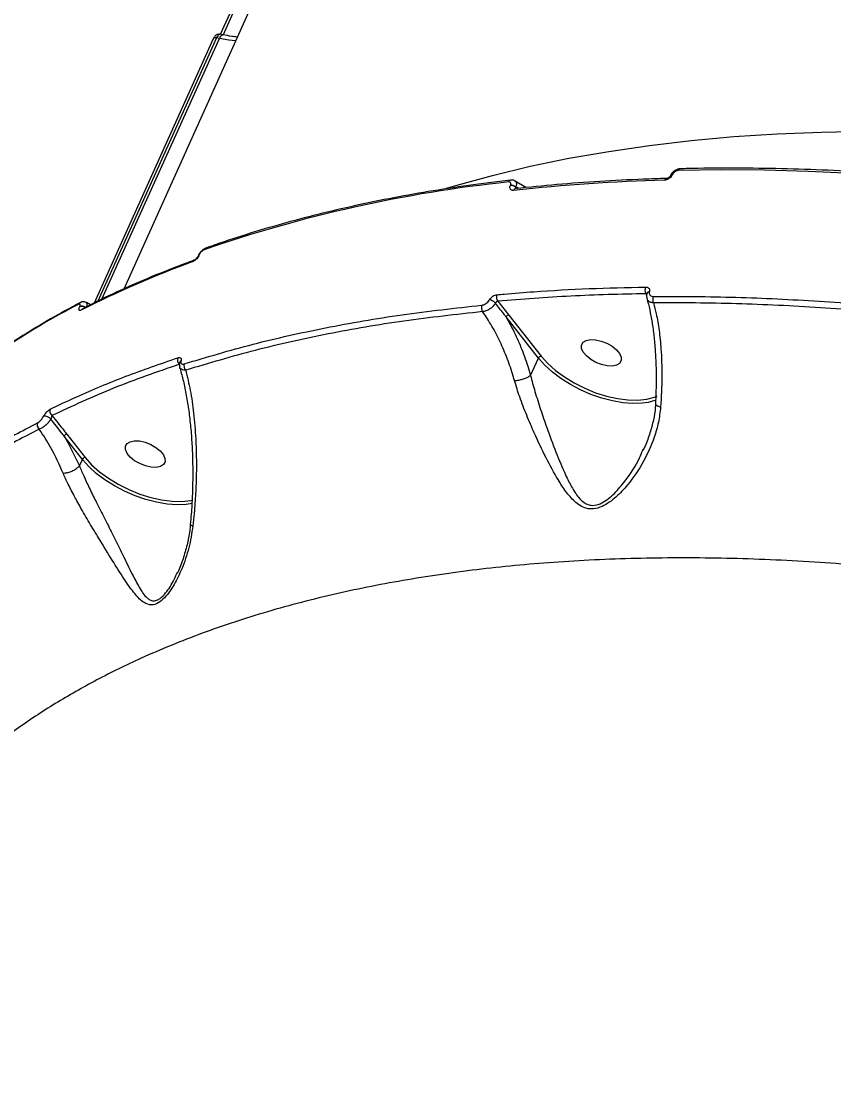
# Model space of a CAD drawing. Header units: millimetres. Extents: x -6901 to 7060, y -7557 to 6158.
# Drawn here: x -1330.1 to -1158.6, y 1207.3 to 1431.6 of the extents above; entities that cross this region are included whole.
import ezdxf

# ---------------------------------------------------------------- set-up
doc = ezdxf.new("R2010")
doc.units = ezdxf.units.MM
for name, color, linetype in [('DIKOM_ОБЪЕКТ', 7, 'Continuous'), ('DIKOM_РАЗМЕР_ЗОНА', 7, 'Continuous'), ('DIKOM_РАЗМЕР_ОБЪЕКТА', 7, 'Continuous')]:
    doc.layers.add(name, color=color, linetype=linetype)
doc.styles.add('style1', font='arial.ttf', dxfattribs={"width": 0.8})
doc.dimstyles.new('1-50', dxfattribs={"dimtxt": 300, "dimasz": 200, "dimexe": 100, "dimexo": 0, "dimgap": 100, "dimtad": 1, "dimtxsty": 'style1', "dimcen": 200, "dimclrd": 7, "dimclre": 7, "dimclrt": 7, "dimadec": 1, "dimazin": 2, "dimtfac": 1, "dimtmove": 0, "dimatfit": 2, "dimfxl": 0, "dimlwd": 25, "dimlwe": 18, "dimarcsym": 0})

# ---------------------------------------------------------------- blocks, each defined once
blk = doc.blocks.new('*D2')
at = {"layer": 'Defpoints', "color": 0, "transparency": 16777216}
for p in [(-1102.73, 4151.17), (-5819.23, -4492.42), (4721.24, -4492.42)]:
    blk.add_point(p, dxfattribs=at)
at = {"layer": 'DIKOM_РАЗМЕР_ОБЪЕКТА', "color": 7, "lineweight": 18, "transparency": 16777216}
for p, q in [((-1102.73, 4151.17), (-5919.23, 4151.17)), ((4721.24, -4492.42), (-5919.23, -4492.42))]:
    blk.add_line(p, q, dxfattribs=at)
at = {"layer": 'DIKOM_РАЗМЕР_ОБЪЕКТА', "color": 7, "lineweight": 25, "transparency": 16777216}
blk.add_line((-5819.23, 3951.17), (-5819.23, -4292.42), dxfattribs=at)
at = {"layer": 'DIKOM_РАЗМЕР_ОБЪЕКТА', "color": 7, "transparency": 16777216}
for points in [[(-5852.56, 3951.17), (-5785.89, 3951.17), (-5819.23, 4151.17)], [(-5852.56, -4292.42), (-5785.89, -4292.42), (-5819.23, -4492.42)]]:
    blk.add_solid(points, dxfattribs=at)
at = {"layer": 'DIKOM_РАЗМЕР_ОБЪЕКТА', "color": 7, "transparency": 16777216, "insert": (-6072.4, -170.63), "char_height": 300, "attachment_point": 5, "rotation": 90, "style": 'style1'}
blk.add_mtext('8650', dxfattribs=at)
blk = doc.blocks.new('*D3')
at = {"layer": 'Defpoints', "color": 0, "transparency": 16777216}
for p in [(-1553.27, 6158.28), (-6450.85, -6312.94), (5659.92, -6312.94)]:
    blk.add_point(p, dxfattribs=at)
at = {"layer": 'DIKOM_РАЗМЕР_ЗОНА', "color": 7, "lineweight": 18, "transparency": 16777216}
for p, q in [((-1553.27, 6158.28), (-6550.85, 6158.28)), ((5659.92, -6312.94), (-6550.85, -6312.94))]:
    blk.add_line(p, q, dxfattribs=at)
at = {"layer": 'DIKOM_РАЗМЕР_ЗОНА', "color": 7, "lineweight": 25, "transparency": 16777216}
blk.add_line((-6450.85, 5958.28), (-6450.85, -6112.94), dxfattribs=at)
at = {"layer": 'DIKOM_РАЗМЕР_ЗОНА', "color": 7, "transparency": 16777216}
for points in [[(-6484.18, 5958.28), (-6417.52, 5958.28), (-6450.85, 6158.28)], [(-6484.18, -6112.94), (-6417.52, -6112.94), (-6450.85, -6312.94)]]:
    blk.add_solid(points, dxfattribs=at)
at = {"layer": 'DIKOM_РАЗМЕР_ЗОНА', "color": 7, "transparency": 16777216, "insert": (-6704.02, -77.33), "char_height": 300, "attachment_point": 5, "rotation": 90, "style": 'style1'}
blk.add_mtext('12500', dxfattribs=at)

msp = doc.modelspace()

# ---------------------------------------------------------------- linework, layer by layer
at = {"layer": 'DIKOM_ОБЪЕКТ', "color": 7, "linetype": 'Continuous', "lineweight": 15}
for p, q in [((-1200.109, 1615.438), (-1308.44, 1375.073)), ((-1276.298, 1453.516), (-1287.471, 1428.725)), ((-1277.01, 1453.325), (-1288.049, 1428.831)), ((-1287.481, 1428.726), (-1288.101, 1428.841)), ((-1289.559, 1427.884), (-1314.695, 1372.111)), ((-1288.847, 1428.075), (-1313.891, 1372.505)), ((-1313.052, 1372.917), (-1288.243, 1427.963)), ((-1288.243, 1427.963), (-1288.847, 1428.075)), ((-1223.543, 1396.487), (-1225.777, 1397.833)), ((-1192.994, 1399.07), (-1193.013, 1399.027)), ((-1192.548, 1399.284), (-1192.567, 1399.241)), ((-1226.82, 1396.941), (-1226.792, 1397.003)), ((-1225.684, 1396.651), (-1225.712, 1396.589)), ((-1225.712, 1396.589), (-1225.346, 1396.313)), ((-1225.11, 1396.335), (-1225.684, 1396.651)), ((-1292.658, 1382.191), (-1292.686, 1382.129)), ((-1292.451, 1382.364), (-1292.479, 1382.302)), ((-1198.029, 1373.602), (-1198.19, 1374.088)), ((-1197.978, 1374.16), (-1197.982, 1374.145)), ((-1317.721, 1371.337), (-1317.702, 1371.38)), ((-1317.126, 1370.919), (-1317.125, 1370.919)), ((-1315.475, 1371.729), (-1316.322, 1372.252)), ((-1229.471, 1372.487), (-1227.156, 1369.586)), ((-1220.892, 1360.493), (-1227.73, 1369.175)), ((-1227.156, 1369.586), (-1220.318, 1360.904)), ((-1222.55, 1356.815), (-1220.892, 1360.493)), ((-1317.168, 1339.12), (-1321.031, 1344.024)), ((-1320.456, 1344.435), (-1316.593, 1339.53)), ((-1317.795, 1337.728), (-1317.168, 1339.12)), ((-1198.887, 1341.042), (-1198.798, 1341.252)), ((-1317.795, 1337.728), (-1317.797, 1337.725)), ((-1297.222, 1315.012), (-1297.086, 1315.303))]:
    msp.add_line(p, q, dxfattribs=at)
at = {"layer": 'DIKOM_ОБЪЕКТ', "color": 7, "linetype": 'Continuous', "lineweight": 15, "flags": 128}
for points in [[(-1288.243, 1427.963), (-1288.098, 1428.245), (-1287.943, 1428.469), (-1287.785, 1428.628), (-1287.629, 1428.714), (-1287.482, 1428.727)], [(-1284.841, 1427.434), (-1286.231, 1427.626), (-1288.243, 1427.963)], [(-1240.285, 1396.367), (-1238.328, 1396.949), (-1230.604, 1399.069), (-1222.648, 1400.975), (-1214.468, 1402.666), (-1206.073, 1404.14), (-1197.469, 1405.396), (-1188.664, 1406.433), (-1179.667, 1407.249), (-1170.487, 1407.845), (-1161.131, 1408.218), (-1151.608, 1408.37)], [(-1115.966, 1395.989), (-1125.75, 1397.13), (-1135.446, 1398.092), (-1145.045, 1398.875), (-1154.542, 1399.479), (-1163.93, 1399.902), (-1173.203, 1400.145), (-1182.355, 1400.207), (-1191.378, 1400.088)], [(-1211.792, 1363.249), (-1211.462, 1363.825), (-1210.822, 1364.222), (-1209.921, 1364.407), (-1208.834, 1364.365), (-1207.649, 1364.099), (-1206.461, 1363.631), (-1205.367, 1362.999), (-1204.455, 1362.254), (-1203.799, 1361.457), (-1203.453, 1360.672), (-1203.444, 1359.962), (-1203.774, 1359.385), (-1204.414, 1358.989), (-1205.315, 1358.804), (-1206.402, 1358.846), (-1207.587, 1359.112), (-1208.775, 1359.58), (-1209.869, 1360.211), (-1210.781, 1360.956), (-1211.437, 1361.754), (-1211.783, 1362.539), (-1211.792, 1363.249)], [(-1197.763, 1351.146), (-1199.03, 1350.969), (-1200.986, 1350.906), (-1203.088, 1351.066), (-1205.291, 1351.444), (-1207.549, 1352.032), (-1209.812, 1352.818), (-1212.031, 1353.785), (-1214.159, 1354.912), (-1216.15, 1356.174), (-1217.961, 1357.545), (-1219.553, 1358.995), (-1220.892, 1360.493)], [(-1220.318, 1360.904), (-1218.94, 1359.372), (-1217.29, 1357.893), (-1215.409, 1356.504), (-1213.34, 1355.237), (-1211.135, 1354.123), (-1208.845, 1353.188), (-1206.526, 1352.455), (-1204.233, 1351.941), (-1202.021, 1351.66), (-1199.943, 1351.616), (-1198.049, 1351.813), (-1196.385, 1352.244), (-1195.809, 1352.473)], [(-1196.112, 1351.596), (-1197.263, 1351.253), (-1197.763, 1351.146)], [(-1308.067, 1341.875), (-1307.738, 1342.452), (-1307.097, 1342.848), (-1306.197, 1343.033), (-1305.11, 1342.991), (-1303.924, 1342.725), (-1302.736, 1342.257), (-1301.642, 1341.625), (-1300.73, 1340.88), (-1300.075, 1340.083), (-1299.729, 1339.298), (-1299.72, 1338.588), (-1300.049, 1338.011), (-1300.69, 1337.615), (-1301.59, 1337.43), (-1302.677, 1337.472), (-1303.863, 1337.738), (-1305.051, 1338.206), (-1306.145, 1338.838), (-1307.057, 1339.583), (-1307.712, 1340.38), (-1308.058, 1341.165), (-1308.067, 1341.875)], [(-1294.022, 1329.776), (-1295.231, 1329.603), (-1297.187, 1329.531), (-1299.293, 1329.683), (-1301.502, 1330.056), (-1303.767, 1330.641), (-1306.038, 1331.425), (-1308.267, 1332.392), (-1310.405, 1333.52), (-1312.405, 1334.786), (-1314.224, 1336.161), (-1315.823, 1337.616), (-1317.168, 1339.12)], [(-1316.593, 1339.53), (-1315.21, 1337.992), (-1313.553, 1336.509), (-1311.662, 1335.115), (-1309.584, 1333.846), (-1307.368, 1332.73), (-1305.069, 1331.795), (-1302.741, 1331.065), (-1300.441, 1330.556), (-1298.224, 1330.28), (-1296.144, 1330.246), (-1294.252, 1330.452), (-1293.973, 1330.506)]]:
    msp.add_lwpolyline(points, dxfattribs=at)
at = {"layer": 'DIKOM_ОБЪЕКТ', "color": 7, "linetype": 'Continuous', "lineweight": 15}
for centre, radius, start, end in [((-1289.07, 1427.485), 0.63, 69.20668, 140.80408), ((-1190.854, 1399.919), 0.55, 98.65413, 162.11125), ((-1196.645, 1109.282), 290.015, 96.05297, 109.08501), ((-1226.681, 1397.487), 0.578, 100.96505, 160.47762), ((-1183.614, 1000.136), 398.046, 91.54055, 96.1343), ((-1193.793, 1397.871), 0.548, 98.50205, 162.28896), ((-1192.622, 1398.786), 0.459, 83.12563, 148.60033), ((-1192.602, 1398.826), 0.462, 83.23791, 147.78529), ((-1226.745, 1395.259), 1.684, 52.15402, 92.54243), ((-1226.717, 1395.321), 1.684, 52.15306, 92.54294), ((-1225.608, 1395.714), 0.572, 100.47281, 160.77616), ((-1292.388, 1381.982), 0.332, 105.84962, 153.94398), ((-1292.359, 1382.043), 0.334, 105.92689, 153.44838), ((-1290.876, 1383.112), 0.643, 110.73362, 157.67297), ((-1224.105, 1187.886), 205.158, 109.912, 117.059), ((-1293.382, 1380.535), 0.643, 110.43274, 157.67413), ((-1196.888, 1374.89), 1.529, 156.9955, 211.62941), ((-1231.532, 1370.728), 2.068, 41.10296, 81.88025), ((-1228.337, 1373.343), 1.421, 157.70213, 217.0395), ((-1197.462, 1373.926), 0.564, 91.15894, 156.4795), ((-1195.229, 1372.902), 1.558, 157.21719, 209.25903), ((-1249.78, 1238.525), 149.743, 117.05545, 136.27532), ((-1317.269, 1371.613), 0.678, 118.21811, 156.63493), ((-1317.323, 1370.12), 1.281, 55.79314, 108.1019), ((-1317.302, 1370.15), 1.294, 54.56301, 108.00048), ((-1316.813, 1370.321), 0.675, 117.79449, 156.69573), ((-1231.511, 1371.125), 1.425, 157.97899, 215.46121), ((-1227.071, 1368.859), 0.731, 96.69222, 154.39776), ((-1295.88, 1360.113), 1.236, 159.46673, 228.67656), ((-1296.148, 1359.461), 0.48, 113.2127, 159.86817), ((-1294.489, 1358.838), 1.244, 159.51977, 226.26464), ((-1220.233, 1360.178), 0.731, 96.67693, 154.41305), ((-1325.281, 1346.273), 1.994, 42.91697, 90.78423), ((-1322.888, 1349.299), 1.168, 160.20218, 233.59097), ((-1325.556, 1346.417), 1.162, 160.30987, 231.89702), ((-1320.371, 1343.708), 0.731, 96.69311, 154.39687), ((-1316.508, 1338.804), 0.731, 96.67373, 154.4005)]:
    msp.add_arc(centre, radius, start, end, dxfattribs=at)
for points, knots in [([(-1288.105, 1428.823), (-1288.196, 1428.841), (-1288.412, 1428.882), (-1288.746, 1428.787), (-1289.061, 1428.599), (-1289.334, 1428.306), (-1289.488, 1428.059), (-1289.556, 1427.888), (-1289.559, 1427.883)], [0, 0, 0, 0, 0.1397614, 0.3334245, 0.5183918, 0.7149256, 0.9905597, 1, 1, 1, 1]), ([(-1288.102, 1428.832), (-1288.176, 1428.83), (-1288.33, 1428.827), (-1288.598, 1428.558), (-1288.764, 1428.236), (-1288.847, 1428.075)], [0, 0, 0, 0, 0.3134153, 0.656698, 1, 1, 1, 1]), ([(-1284.466, 1428.266), (-1284.848, 1428.311), (-1285.836, 1428.426), (-1286.855, 1428.612), (-1287.481, 1428.726)], [0, 0, 0, 0, 0.3863075, 1, 1, 1, 1]), ([(-1190.939, 1400.447), (-1191.003, 1400.45), (-1191.279, 1400.46), (-1191.797, 1400.284), (-1192.418, 1399.882), (-1192.847, 1399.437), (-1192.945, 1399.13), (-1192.967, 1399.063)], [0, 0, 0, 0, 0.0765139, 0.3307022, 0.6153916, 0.9168266, 1, 1, 1, 1]), ([(-1191.378, 1400.088), (-1191.474, 1400.078), (-1191.665, 1400.056), (-1191.97, 1399.915), (-1192.244, 1399.712), (-1192.442, 1399.489), (-1192.518, 1399.343), (-1192.548, 1399.284)], [0, 0, 0, 0, 0.2142745, 0.4284391, 0.6428774, 0.8576934, 1, 1, 1, 1]), ([(-1115.558, 1396.366), (-1117.358, 1396.586), (-1122.579, 1397.225), (-1131.149, 1398.133), (-1141.23, 1399.026), (-1151.202, 1399.719), (-1161.057, 1400.216), (-1170.79, 1400.516), (-1180.222, 1400.614), (-1186.907, 1400.553), (-1190.403, 1400.475), (-1190.937, 1400.463)], [0, 0, 0, 0, 0.068841, 0.1996447, 0.3304542, 0.4612668, 0.5920835, 0.7229034, 0.8537272, 0.9776717, 1, 1, 1, 1]), ([(-1226.79, 1398.055), (-1228.319, 1397.874), (-1232.753, 1397.35), (-1239.957, 1396.334), (-1248.339, 1394.941), (-1256.529, 1393.352), (-1264.524, 1391.57), (-1272.319, 1389.598), (-1279.903, 1387.433), (-1286.144, 1385.451), (-1289.821, 1384.163), (-1291.104, 1383.714)], [0, 0, 0, 0, 0.0652742, 0.1893067, 0.3133439, 0.4373826, 0.5614218, 0.6854601, 0.8094955, 0.9335281, 1, 1, 1, 1]), ([(-1226.792, 1397.003), (-1226.762, 1397.086), (-1226.702, 1397.252), (-1226.728, 1397.462), (-1226.836, 1397.613), (-1227.011, 1397.689), (-1227.159, 1397.683), (-1227.226, 1397.68)], [0, 0, 0, 0, 0.2040049, 0.4079679, 0.6135289, 0.8265255, 1, 1, 1, 1]), ([(-1225.793, 1397.817), (-1225.849, 1397.86), (-1226.031, 1398.001), (-1226.389, 1398.079), (-1226.667, 1398.052), (-1226.79, 1398.04)], [0, 0, 0, 0, 0.1987009, 0.6474265, 1, 1, 1, 1]), ([(-1225.782, 1397.823), (-1225.766, 1397.817), (-1225.648, 1397.778), (-1225.552, 1397.549), (-1225.515, 1397.158), (-1225.628, 1396.82), (-1225.684, 1396.651)], [0, 0, 0, 0, 0.0492621, 0.3653993, 0.6823672, 1, 1, 1, 1]), ([(-1193.874, 1398.413), (-1195.509, 1398.362), (-1200.249, 1398.213), (-1207.979, 1397.812), (-1216.973, 1397.167), (-1222.814, 1396.572), (-1225.712, 1396.277)], [0, 0, 0, 0, 0.1498907, 0.434713, 0.7195466, 1, 1, 1, 1]), ([(-1192.567, 1399.241), (-1192.612, 1399.155), (-1192.725, 1398.937), (-1193.02, 1398.604), (-1193.43, 1398.3), (-1193.886, 1398.088), (-1194.172, 1398.055), (-1194.315, 1398.038)], [0, 0, 0, 0, 0.1407496, 0.3552917, 0.5700312, 0.7849597, 1, 1, 1, 1]), ([(-1193.016, 1399.025), (-1193.028, 1398.999), (-1193.055, 1398.943), (-1193.152, 1398.814), (-1193.295, 1398.675), (-1193.472, 1398.548), (-1193.655, 1398.461), (-1193.791, 1398.42), (-1193.864, 1398.413), (-1193.873, 1398.413), (-1193.873, 1398.413)], [0, 0, 0, 0, 0.1162857, 0.2582398, 0.4037072, 0.5646541, 0.7263518, 0.8665853, 0.9974458, 1, 1, 1, 1]), ([(-1226.149, 1395.903), (-1226.252, 1395.899), (-1226.482, 1395.891), (-1226.75, 1396.012), (-1226.916, 1396.245), (-1226.955, 1396.564), (-1226.865, 1396.816), (-1226.82, 1396.941)], [0, 0, 0, 0, 0.1741509, 0.3895982, 0.5957729, 0.7978738, 1, 1, 1, 1]), ([(-1225.712, 1396.589), (-1225.724, 1396.552), (-1225.738, 1396.508), (-1225.733, 1396.419), (-1225.722, 1396.363), (-1225.689, 1396.326), (-1225.689, 1396.325)], [0, 0, 0, 0, 0.3968484, 0.4818938, 0.9955519, 1, 1, 1, 1]), ([(-1225.704, 1396.28), (-1225.716, 1396.278), (-1225.739, 1396.276), (-1225.729, 1396.275), (-1225.725, 1396.275)], [0, 0, 0, 0, 0.5277793, 1, 1, 1, 1]), ([(-1292.479, 1382.302), (-1292.512, 1382.233), (-1292.612, 1382.029), (-1292.859, 1381.667), (-1293.221, 1381.271), (-1293.619, 1380.945), (-1293.858, 1380.835), (-1293.977, 1380.78)], [0, 0, 0, 0, 0.1083076, 0.3204573, 0.5430625, 0.771579, 1, 1, 1, 1]), ([(-1292.687, 1382.128), (-1292.711, 1382.078), (-1292.762, 1381.974), (-1292.897, 1381.772), (-1293.075, 1381.554), (-1293.28, 1381.355), (-1293.46, 1381.216), (-1293.582, 1381.148), (-1293.601, 1381.141), (-1293.608, 1381.138)], [0, 0, 0, 0, 0.1264105, 0.2632776, 0.4243491, 0.6014692, 0.7630696, 0.9071161, 1, 1, 1, 1]), ([(-1291.1, 1383.699), (-1291.152, 1383.685), (-1291.395, 1383.618), (-1291.784, 1383.338), (-1292.264, 1382.855), (-1292.567, 1382.444), (-1292.643, 1382.212), (-1292.65, 1382.19)], [0, 0, 0, 0, 0.077279, 0.3654839, 0.6551794, 0.9672447, 1, 1, 1, 1]), ([(-1291.471, 1383.356), (-1291.55, 1383.321), (-1291.707, 1383.25), (-1291.967, 1383.038), (-1292.202, 1382.78), (-1292.363, 1382.544), (-1292.428, 1382.411), (-1292.451, 1382.364)], [0, 0, 0, 0, 0.2288088, 0.4578107, 0.6784988, 0.8883447, 1, 1, 1, 1]), ([(-1293.614, 1381.136), (-1294.853, 1380.677), (-1298.445, 1379.345), (-1304.216, 1376.998), (-1310.836, 1374.065), (-1315.04, 1371.962), (-1317.128, 1370.918)], [0, 0, 0, 0, 0.1498877, 0.4345725, 0.7192428, 1, 1, 1, 1]), ([(-1229.651, 1373.882), (-1229.136, 1373.928), (-1226.559, 1374.158), (-1220.138, 1374.656), (-1210.259, 1375.226), (-1202.285, 1375.4), (-1198.295, 1375.487)], [0, 0, 0, 0, 0.0507695, 0.2538552, 0.6266999, 1, 1, 1, 1]), ([(-1198.295, 1375.487), (-1198.249, 1375.486), (-1198.061, 1375.483), (-1197.776, 1375.4), (-1197.527, 1375.179), (-1197.405, 1374.868), (-1197.451, 1374.616), (-1197.474, 1374.49)], [0, 0, 0, 0, 0.07958, 0.3194925, 0.5498142, 0.7748479, 1, 1, 1, 1]), ([(-1232.832, 1371.659), (-1232.696, 1371.685), (-1232.423, 1371.736), (-1231.986, 1371.974), (-1231.589, 1372.3), (-1231.353, 1372.587), (-1231.257, 1372.748), (-1231.24, 1372.775)], [0, 0, 0, 0, 0.2378462, 0.4755335, 0.7135365, 0.9515581, 1, 1, 1, 1]), ([(-1231.24, 1372.775), (-1231.224, 1372.801), (-1231.128, 1372.961), (-1230.894, 1373.247), (-1230.498, 1373.571), (-1230.06, 1373.807), (-1229.787, 1373.857), (-1229.651, 1373.882)], [0, 0, 0, 0, 0.0479646, 0.2856604, 0.5236247, 0.7617734, 1, 1, 1, 1]), ([(-1198.19, 1374.088), (-1203.511, 1373.965), (-1214.165, 1373.719), (-1224.365, 1372.898), (-1229.471, 1372.487)], [0, 0, 0, 0, 0.4994499, 1, 1, 1, 1]), ([(-1197.982, 1374.104), (-1198.002, 1374.115), (-1198.044, 1374.14), (-1198.124, 1374.12), (-1198.177, 1374.094), (-1198.19, 1374.088)], [0, 0, 0, 0, 0.4042949, 0.8496635, 1, 1, 1, 1]), ([(-1197.969, 1374.149), (-1197.983, 1374.112), (-1198.081, 1373.85), (-1198.109, 1373.48), (-1197.995, 1373.195), (-1197.968, 1373.127)], [0, 0, 0, 0, 0.1104732, 0.7899462, 1, 1, 1, 1]), ([(-1198.029, 1373.055), (-1197.97, 1372.865), (-1197.689, 1371.945), (-1197.274, 1370.049), (-1196.797, 1367.37), (-1196.432, 1364.444), (-1196.182, 1361.323), (-1196.051, 1358.039), (-1196.058, 1354.62), (-1196.116, 1352.187), (-1196.209, 1350.884), (-1196.217, 1350.776)], [0, 0, 0, 0, 0.0345857, 0.1670199, 0.3016162, 0.4379023, 0.5753133, 0.713226, 0.8508602, 0.9876585, 1, 1, 1, 1]), ([(-1196.588, 1372.141), (-1196.667, 1372.149), (-1196.983, 1372.183), (-1197.454, 1372.369), (-1197.845, 1372.699), (-1197.923, 1372.981), (-1197.95, 1373.081)], [0, 0, 0, 0, 0.1169571, 0.4703552, 0.8137497, 1, 1, 1, 1]), ([(-1197.474, 1374.49), (-1197.497, 1374.366), (-1197.542, 1374.117), (-1197.422, 1373.809), (-1197.176, 1373.593), (-1196.896, 1373.511), (-1196.711, 1373.506), (-1196.665, 1373.505)], [0, 0, 0, 0, 0.2263932, 0.4527106, 0.6823923, 0.9207728, 1, 1, 1, 1]), ([(-1196.665, 1373.505), (-1193.725, 1373.513), (-1185.124, 1373.534), (-1170.533, 1373.094), (-1152.731, 1371.956), (-1134.533, 1370.217), (-1122.11, 1368.521), (-1115.898, 1367.672)], [0, 0, 0, 0, 0.1144547, 0.3347653, 0.5550761, 0.7775382, 1, 1, 1, 1]), ([(-1317.59, 1372.209), (-1318.677, 1371.631), (-1321.826, 1369.956), (-1326.853, 1367.048), (-1332.585, 1363.432), (-1338.06, 1359.643), (-1343.279, 1355.686), (-1348.236, 1351.565), (-1352.843, 1347.358), (-1355.993, 1344.209), (-1357.602, 1342.501), (-1357.864, 1342.224)], [0, 0, 0, 0, 0.0688372, 0.1994986, 0.3301447, 0.4607627, 0.5913496, 0.7219024, 0.8524175, 0.9759851, 1, 1, 1, 1]), ([(-1317.702, 1371.38), (-1317.678, 1371.437), (-1317.619, 1371.58), (-1317.585, 1371.766), (-1317.619, 1371.901), (-1317.72, 1371.951), (-1317.834, 1371.905), (-1317.891, 1371.881)], [0, 0, 0, 0, 0.1422687, 0.3570363, 0.5715305, 0.7856994, 1, 1, 1, 1]), ([(-1317.433, 1370.588), (-1317.519, 1370.554), (-1317.691, 1370.485), (-1317.845, 1370.56), (-1317.895, 1370.762), (-1317.844, 1371.041), (-1317.756, 1371.253), (-1317.721, 1371.337)], [0, 0, 0, 0, 0.2150438, 0.429955, 0.6447466, 0.8592097, 1, 1, 1, 1]), ([(-1316.341, 1372.181), (-1316.349, 1372.189), (-1316.457, 1372.291), (-1316.736, 1372.366), (-1317.103, 1372.381), (-1317.389, 1372.314), (-1317.532, 1372.229), (-1317.583, 1372.199)], [0, 0, 0, 0, 0.0253714, 0.3294624, 0.5981335, 0.8576014, 1, 1, 1, 1]), ([(-1316.368, 1372.174), (-1316.337, 1372.163), (-1316.228, 1372.128), (-1316.179, 1371.872), (-1316.222, 1371.496), (-1316.331, 1371.203), (-1316.374, 1371.086)], [0, 0, 0, 0, 0.1277665, 0.4548808, 0.7827643, 1, 1, 1, 1]), ([(-1295.655, 1359.273), (-1290.869, 1360.705), (-1281.299, 1363.568), (-1265.906, 1366.979), (-1249.833, 1369.785), (-1238.499, 1371.034), (-1232.832, 1371.659)], [0, 0, 0, 0, 0.2485953, 0.4971901, 0.7485951, 1, 1, 1, 1]), ([(-1229.974, 1372.087), (-1230.002, 1372.043), (-1230.167, 1371.782), (-1230.568, 1371.315), (-1231.241, 1370.79), (-1231.982, 1370.412), (-1232.442, 1370.336), (-1232.672, 1370.298)], [0, 0, 0, 0, 0.0485251, 0.286733, 0.5247124, 0.7622867, 1, 1, 1, 1]), ([(-1229.471, 1372.487), (-1229.514, 1372.476), (-1229.6, 1372.453), (-1229.738, 1372.366), (-1229.863, 1372.25), (-1229.938, 1372.151), (-1229.969, 1372.096), (-1229.974, 1372.087)], [0, 0, 0, 0, 0.2385097, 0.4769813, 0.7149918, 0.952208, 1, 1, 1, 1]), ([(-1227.73, 1369.175), (-1227.892, 1369.389), (-1228.63, 1370.369), (-1229.385, 1371.334), (-1229.974, 1372.087)], [0, 0, 0, 0, 0.2185592, 1, 1, 1, 1]), ([(-1116.006, 1366.323), (-1122.143, 1367.161), (-1134.419, 1368.839), (-1152.521, 1370.577), (-1170.346, 1371.724), (-1185.018, 1372.17), (-1193.654, 1372.148), (-1196.588, 1372.141)], [0, 0, 0, 0, 0.2203108, 0.4406216, 0.663084, 0.8855462, 1, 1, 1, 1]), ([(-1196.588, 1372.141), (-1196.395, 1371.38), (-1195.938, 1369.577), (-1195.402, 1366.365), (-1194.958, 1362.003), (-1194.758, 1356.63), (-1194.987, 1352.321), (-1195.102, 1350.14)], [0, 0, 0, 0, 0.1301663, 0.3081372, 0.4882733, 0.74085, 1, 1, 1, 1]), ([(-1232.672, 1370.298), (-1238.263, 1369.682), (-1249.446, 1368.451), (-1265.434, 1365.675), (-1280.862, 1362.271), (-1290.52, 1359.383), (-1295.349, 1357.939)], [0, 0, 0, 0, 0.2485951, 0.4971903, 0.7485945, 1, 1, 1, 1]), ([(-1225.957, 1355.74), (-1226.047, 1356.052), (-1226.505, 1357.647), (-1227.459, 1360.45), (-1228.964, 1363.995), (-1230.689, 1367.337), (-1232.008, 1369.307), (-1232.672, 1370.298)], [0, 0, 0, 0, 0.0563888, 0.2882897, 0.5227662, 0.7600012, 1, 1, 1, 1]), ([(-1227.73, 1369.175), (-1227.069, 1367.979), (-1225.787, 1365.659), (-1224.168, 1361.819), (-1223.142, 1358.851), (-1222.646, 1357.144), (-1222.55, 1356.815)], [0, 0, 0, 0, 0.3208309, 0.6223542, 0.9272327, 1, 1, 1, 1]), ([(-1323.987, 1349.694), (-1323.616, 1349.874), (-1321.761, 1350.773), (-1316.542, 1353.185), (-1308.073, 1356.745), (-1300.718, 1359.279), (-1297.038, 1360.547)], [0, 0, 0, 0, 0.0441432, 0.2207211, 0.6100158, 1, 1, 1, 1]), ([(-1297.038, 1360.547), (-1296.956, 1360.569), (-1296.753, 1360.624), (-1296.504, 1360.596), (-1296.332, 1360.455), (-1296.262, 1360.227), (-1296.312, 1360.01), (-1296.337, 1359.902)], [0, 0, 0, 0, 0.1654934, 0.4120098, 0.6200287, 0.8096979, 1, 1, 1, 1]), ([(-1296.597, 1359.626), (-1296.599, 1359.62), (-1296.689, 1359.4), (-1296.743, 1359.056), (-1296.648, 1358.737), (-1296.617, 1358.632)], [0, 0, 0, 0, 0.0162511, 0.6763405, 1, 1, 1, 1]), ([(-1296.647, 1359.295), (-1296.647, 1359.295), (-1296.66, 1359.269), (-1296.678, 1359.226), (-1296.697, 1359.185)], [0, 0, 0, 0, 0.0149259, 1, 1, 1, 1]), ([(-1296.594, 1359.642), (-1296.592, 1359.644), (-1296.591, 1359.647), (-1296.599, 1359.626), (-1296.599, 1359.624)], [0, 0, 0, 0, 0.911349, 1, 1, 1, 1]), ([(-1296.337, 1359.902), (-1296.361, 1359.796), (-1296.411, 1359.584), (-1296.342, 1359.363), (-1296.174, 1359.227), (-1295.932, 1359.2), (-1295.734, 1359.252), (-1295.655, 1359.273)], [0, 0, 0, 0, 0.1920411, 0.3835978, 0.5902064, 0.8340628, 1, 1, 1, 1]), ([(-1296.697, 1359.185), (-1301.391, 1357.559), (-1310.793, 1354.302), (-1319.314, 1350.342), (-1323.581, 1348.359)], [0, 0, 0, 0, 0.499272, 1, 1, 1, 1]), ([(-1296.639, 1358.607), (-1296.399, 1357.751), (-1295.902, 1355.985), (-1295.28, 1353.019), (-1294.749, 1349.8), (-1294.337, 1346.38), (-1294.048, 1342.792), (-1293.885, 1339.066), (-1293.85, 1335.256), (-1293.952, 1331.413), (-1294.131, 1328.123), (-1294.328, 1326.101), (-1294.399, 1325.377)], [0, 0, 0, 0, 0.100781, 0.2078693, 0.3151837, 0.4225034, 0.5296397, 0.6364241, 0.7419772, 0.8447206, 0.9444409, 1, 1, 1, 1]), ([(-1295.349, 1357.939), (-1295.492, 1357.935), (-1295.849, 1357.925), (-1296.276, 1358.089), (-1296.557, 1358.337), (-1296.601, 1358.552), (-1296.614, 1358.614)], [0, 0, 0, 0, 0.2303229, 0.574474, 0.8754562, 1, 1, 1, 1]), ([(-1295.349, 1357.939), (-1295.013, 1356.547), (-1294.336, 1353.746), (-1293.634, 1348.862), (-1293.146, 1343.004), (-1293.052, 1337.245), (-1293.247, 1331.92), (-1293.502, 1328.249), (-1293.747, 1325.918), (-1293.844, 1325.003)], [0, 0, 0, 0, 0.1610272, 0.3238582, 0.493659, 0.7083247, 0.8185397, 0.9287373, 1, 1, 1, 1]), ([(-1225.957, 1355.74), (-1225.92, 1355.742), (-1225.758, 1355.749), (-1225.338, 1355.794), (-1224.647, 1355.929), (-1223.832, 1356.175), (-1223.08, 1356.481), (-1222.729, 1356.701), (-1222.553, 1356.81)], [0, 0, 0, 0, 0.0350402, 0.155246, 0.3664359, 0.5776175, 0.7888035, 1, 1, 1, 1]), ([(-1195.102, 1350.14), (-1195.235, 1349.071), (-1195.503, 1346.917), (-1196.639, 1343.004), (-1198.667, 1338.47), (-1201.507, 1334.24), (-1204.077, 1331.493), (-1205.934, 1330.006), (-1207.525, 1329.066), (-1209.22, 1328.559), (-1210.811, 1328.695), (-1212.145, 1329.306), (-1213.602, 1330.465), (-1215.134, 1332.302), (-1217.109, 1335.339), (-1219.322, 1339.437), (-1221.534, 1344.078), (-1223.401, 1348.435), (-1224.852, 1352.165), (-1225.604, 1354.599), (-1225.957, 1355.74)], [0, 0, 0, 0, 0.051564, 0.1038945, 0.1938051, 0.2863963, 0.3436966, 0.3727587, 0.4024668, 0.4366786, 0.4671081, 0.4964616, 0.5269699, 0.5803761, 0.6349466, 0.7251664, 0.818122, 0.8802035, 0.9438881, 1, 1, 1, 1]), ([(-1222.55, 1356.815), (-1222.551, 1356.814), (-1222.552, 1356.812), (-1222.553, 1356.811), (-1222.553, 1356.81)], [0, 0, 0, 0, 0.6776186, 1, 1, 1, 1]), ([(-1222.553, 1356.81), (-1222.553, 1356.81), (-1222.284, 1355.699), (-1221.613, 1353.292), (-1220.45, 1349.605), (-1218.949, 1345.28), (-1217.218, 1340.58), (-1215.477, 1336.428), (-1213.94, 1333.259), (-1212.661, 1331.272), (-1211.444, 1330.056), (-1210.31, 1329.458), (-1209.029, 1329.306), (-1207.519, 1329.829), (-1206.104, 1330.784), (-1204.415, 1332.309), (-1202.092, 1335.12), (-1200.028, 1338.194), (-1199.102, 1340.504), (-1198.887, 1341.042)], [0, 0, 0, 0, 0.0000389, 0.0680091, 0.1452729, 0.2226414, 0.3355274, 0.4485032, 0.5135818, 0.5784721, 0.6214148, 0.6467108, 0.6799441, 0.7175288, 0.7512902, 0.7852062, 0.8538467, 0.9659829, 1, 1, 1, 1]), ([(-1196.192, 1350.788), (-1196.201, 1350.55), (-1196.24, 1349.426), (-1196.613, 1347.386), (-1197.334, 1344.663), (-1198.092, 1342.52), (-1198.681, 1341.324), (-1198.829, 1341.024)], [0, 0, 0, 0, 0.0709327, 0.333863, 0.6111374, 0.9023308, 1, 1, 1, 1]), ([(-1195.102, 1350.14), (-1195.127, 1350.146), (-1195.371, 1350.21), (-1195.773, 1350.355), (-1196.124, 1350.574), (-1196.142, 1350.714), (-1196.15, 1350.774)], [0, 0, 0, 0, 0.0380409, 0.3812623, 0.7372302, 1, 1, 1, 1]), ([(-1326.65, 1346.808), (-1326.534, 1346.878), (-1326.303, 1347.017), (-1325.915, 1347.395), (-1325.561, 1347.831), (-1325.388, 1348.129), (-1325.308, 1348.267)], [0, 0, 0, 0, 0.2632682, 0.5266694, 0.7813465, 1, 1, 1, 1]), ([(-1325.308, 1348.267), (-1325.229, 1348.403), (-1325.059, 1348.696), (-1324.711, 1349.124), (-1324.329, 1349.493), (-1324.101, 1349.627), (-1323.987, 1349.694)], [0, 0, 0, 0, 0.2213956, 0.4744454, 0.7373172, 1, 1, 1, 1]), ([(-1323.581, 1348.359), (-1323.595, 1348.307), (-1323.623, 1348.206), (-1323.684, 1348.011), (-1323.748, 1347.823), (-1323.795, 1347.695), (-1323.816, 1347.642), (-1323.82, 1347.631)], [0, 0, 0, 0, 0.2945479, 0.5738427, 0.8143767, 0.960333, 1, 1, 1, 1]), ([(-1323.581, 1348.359), (-1322.719, 1347.281), (-1321.674, 1345.973), (-1320.638, 1344.665), (-1320.456, 1344.435)], [0, 0, 0, 0, 0.8242723, 1, 1, 1, 1]), ([(-1361.069, 1323.911), (-1358.56, 1326.041), (-1353.543, 1330.3), (-1345.201, 1336.202), (-1336.317, 1341.769), (-1329.872, 1345.128), (-1326.65, 1346.808)], [0, 0, 0, 0, 0.2490967, 0.4981948, 0.7490976, 1, 1, 1, 1]), ([(-1323.82, 1347.631), (-1323.96, 1347.412), (-1324.26, 1346.944), (-1324.9, 1346.288), (-1325.619, 1345.748), (-1326.055, 1345.584), (-1326.273, 1345.502)], [0, 0, 0, 0, 0.2241078, 0.4807255, 0.7415187, 1, 1, 1, 1]), ([(-1321.031, 1344.024), (-1321.209, 1344.26), (-1322.128, 1345.475), (-1323.065, 1346.669), (-1323.82, 1347.631)], [0, 0, 0, 0, 0.1941381, 1, 1, 1, 1]), ([(-1326.273, 1345.502), (-1329.465, 1343.838), (-1335.849, 1340.511), (-1344.698, 1334.975), (-1353.048, 1329.077), (-1358.091, 1324.797), (-1360.612, 1322.657)], [0, 0, 0, 0, 0.2490961, 0.498193, 0.7490968, 1, 1, 1, 1]), ([(-1321.235, 1336.226), (-1322.055, 1338.046), (-1323.566, 1341.4), (-1325.423, 1344.215), (-1326.273, 1345.502)], [0, 0, 0, 0, 0.5425531, 1, 1, 1, 1]), ([(-1321.031, 1344.024), (-1320.889, 1343.786), (-1319.72, 1341.819), (-1318.695, 1339.642), (-1317.795, 1337.728)], [0, 0, 0, 0, 0.1214223, 1, 1, 1, 1]), ([(-1321.235, 1336.226), (-1321.202, 1336.226), (-1320.989, 1336.22), (-1320.509, 1336.269), (-1319.756, 1336.473), (-1318.976, 1336.817), (-1318.271, 1337.252), (-1317.955, 1337.567), (-1317.797, 1337.725)], [0, 0, 0, 0, 0.0319504, 0.2048623, 0.4036425, 0.602426, 0.8012083, 1, 1, 1, 1]), ([(-1317.797, 1337.725), (-1317.797, 1337.725), (-1317.495, 1336.971), (-1316.785, 1335.358), (-1315.544, 1332.74), (-1314.074, 1329.79), (-1312.484, 1326.651), (-1310.613, 1322.937), (-1308.63, 1318.915), (-1306.786, 1315.117), (-1305.409, 1312.475), (-1304.383, 1310.833), (-1303.636, 1309.943), (-1302.909, 1309.406), (-1302.171, 1309.172), (-1301.509, 1309.311), (-1300.709, 1309.746), (-1299.874, 1310.497), (-1298.858, 1311.872), (-1297.951, 1313.345), (-1297.466, 1314.453), (-1297.222, 1315.012)], [0, 0, 0, 0, 0.0000139, 0.0528429, 0.1142112, 0.1773625, 0.2531523, 0.3308538, 0.4440187, 0.5604014, 0.6512426, 0.697972, 0.7446072, 0.7736589, 0.8035109, 0.8387884, 0.8456669, 0.8878018, 0.9242636, 0.9618085, 1, 1, 1, 1]), ([(-1293.844, 1325.003), (-1294.087, 1323.467), (-1294.578, 1320.365), (-1295.999, 1316.235), (-1297.471, 1313.189), (-1298.748, 1311.19), (-1299.883, 1309.779), (-1301.201, 1308.672), (-1302.725, 1308.223), (-1304.022, 1308.713), (-1305.165, 1309.666), (-1306.47, 1311.144), (-1308.205, 1313.599), (-1310.536, 1317.275), (-1312.932, 1321.175), (-1315.18, 1324.898), (-1317.022, 1328.029), (-1318.715, 1331.052), (-1320.129, 1333.747), (-1320.886, 1335.444), (-1321.235, 1336.226)], [0, 0, 0, 0, 0.0753138, 0.1521195, 0.2131846, 0.2441319, 0.2756857, 0.3129822, 0.3506003, 0.4012232, 0.4378755, 0.4745861, 0.5507923, 0.6403398, 0.7326468, 0.7930003, 0.8549413, 0.9047755, 0.9561063, 1, 1, 1, 1]), ([(-1294.377, 1325.364), (-1294.4, 1325.04), (-1294.491, 1323.708), (-1294.952, 1321.391), (-1295.767, 1318.457), (-1296.548, 1316.306), (-1297.09, 1315.203), (-1297.19, 1314.998)], [0, 0, 0, 0, 0.0886109, 0.3648114, 0.647475, 0.9347355, 1, 1, 1, 1]), ([(-1293.844, 1325.003), (-1293.873, 1325.013), (-1294.078, 1325.087), (-1294.343, 1325.219), (-1294.361, 1325.327), (-1294.369, 1325.375)], [0, 0, 0, 0, 0.085926, 0.5943146, 1, 1, 1, 1]), ([(-849.584, 1208.558), (-854.764, 1211.852), (-865.132, 1218.445), (-881.173, 1227.902), (-897.522, 1237.014), (-914.399, 1245.844), (-931.778, 1254.361), (-949.63, 1262.526), (-967.671, 1270.204), (-986.375, 1277.579), (-1005.711, 1284.574), (-1025.628, 1291.119), (-1045.728, 1297.057), (-1065.947, 1302.342), (-1086.214, 1306.939), (-1106.06, 1310.742), (-1125.425, 1313.76), (-1144.264, 1316.018), (-1162.905, 1317.557), (-1181.273, 1318.34), (-1199.296, 1318.346), (-1216.562, 1317.575), (-1233.029, 1316.052), (-1248.676, 1313.815), (-1263.77, 1310.826), (-1278.235, 1307.063), (-1292.003, 1302.521), (-1303.929, 1297.644), (-1314.188, 1292.62), (-1322.997, 1287.604), (-1331.23, 1282.16), (-1338.854, 1276.305), (-1345.838, 1270.068), (-1352.174, 1263.439), (-1357.914, 1256.447), (-1361.177, 1251.474), (-1362.808, 1248.988)], [0, 0, 0, 0, 0.0277654, 0.0555639, 0.0833623, 0.1111276, 0.1400314, 0.1689729, 0.1979143, 0.226818, 0.2582448, 0.2896958, 0.3211226, 0.3534673, 0.3858385, 0.4181832, 0.449506, 0.480853, 0.5121759, 0.5444126, 0.5766758, 0.6089124, 0.640161, 0.6714336, 0.7026821, 0.7348412, 0.7670266, 0.7991857, 0.8241464, 0.849107, 0.8742669, 0.899427, 0.9244695, 0.9495122, 0.974756, 1, 1, 1, 1])]:
    msp.add_open_spline(points, degree=3, knots=knots, dxfattribs=at)

# ---------------------------------------------------------------- dimensions: what is measured, and where the dimension line sits
at = {"layer": 'DIKOM_РАЗМЕР_ЗОНА'}
dim = msp.add_linear_dim(base=(-6450.85, -6312.937), p1=(-1553.272, 6158.285), p2=(5659.925, -6312.937), angle=90, text='12500', dimstyle='1-50', dxfattribs=at)
dim.commit()
dim.dimension.update_dxf_attribs({"geometry": '*D3', "text_midpoint": (-6450.85, -77.326), "dimtype": 160})
at = {"layer": 'DIKOM_РАЗМЕР_ОБЪЕКТА'}
dim = msp.add_linear_dim(base=(-5819.225, -4492.425), p1=(-1102.732, 4151.169), p2=(4721.24, -4492.425), angle=90, text='8650', dimstyle='1-50', dxfattribs=at)
dim.commit()
dim.dimension.update_dxf_attribs({"geometry": '*D2', "text_midpoint": (-5819.225, -170.628), "dimtype": 160})

doc.saveas('drawing.dxf')
